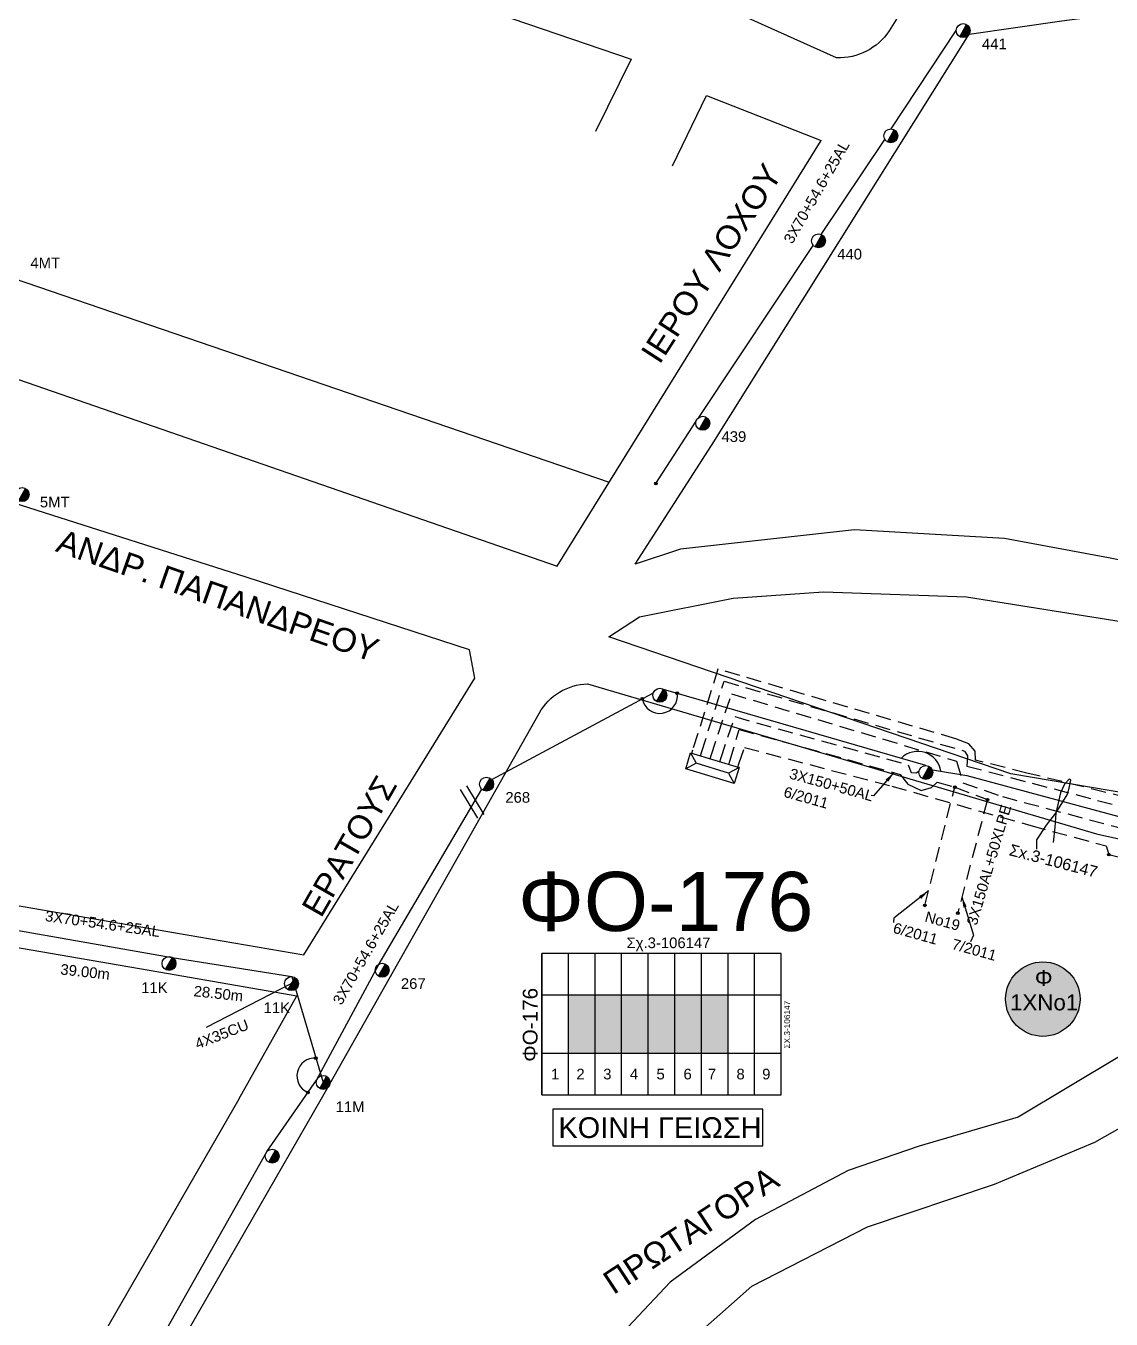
# Model space of a CAD drawing. Header units: millimetres. Extents: x 911 to 5440, y 753 to 2084.
# Drawn here: x 2326.9 to 2510.5, y 1345.3 to 1564 of the extents above; entities that cross this region are included whole.
import ezdxf
from ezdxf.enums import TextEntityAlignment as Align

# ---------------------------------------------------------------- set-up
doc = ezdxf.new("R2010")
doc.units = ezdxf.units.MM
doc.linetypes.add('DASHED', pattern=[19.05, 12.7, -6.35])
for name, color, linetype in [('Άγνωστα', 7, 'Continuous'), ('Ασφαλειοκιβώτια Χ.Τ 9 αναχωρήσεων', 7, 'Continuous'), ('Γέφυρες Εναέριου Δικτύου', 7, 'Continuous'), ('Γυμνά εναέρια ΧΤ (3Φ)   4x35CU', 7, 'Continuous'), ('Επιγραφές - Σχήματα', 7, 'Continuous'), ('Καλώδια ΧΤ   3x150+50AL', 7, 'DASHED'), ('Καλώδια ΧΤ   3x150AL+50XLPE', 7, 'DASHED'), ('Στύλος Ξύλινος', 7, 'Continuous'), ('Στύλος Ξύλινος @ 1', 7, 'Continuous'), ('Στύλος ΦΜ', 7, 'Continuous'), ('Στύλος ΦΜ @ 1', 7, 'Continuous'), ('Συνδέσεις', 7, 'Continuous'), ('Συνεστραμμένα ΧΤ   3x70+54.6+25 AL', 7, 'SYN_LINE'), ('Τομή', 7, 'Continuous'), ('Υποσταθμός πόλεως', 7, 'Continuous'), ('Υπόβαθρο ΔΕΗ', 7, 'Continuous'), ('Χώρος', 7, 'Continuous')]:
    doc.layers.add(name, color=color, linetype=linetype)
doc.styles.get("Standard").update_dxf_attribs({"font": 'arial.ttf'})
doc.linetypes.add('REMA', pattern='A,0.1,[130,ltypeshp.shx,S=0.1,R=0,X=0,Y=0.1],0.15,0.1,[130,ltypeshp.shx,S=0.05,R=0,X=0,Y=0.05],0.15', length=0.5)
doc.linetypes.add('SYN_LINE', pattern='A,0.5,-0.0001,["/\\/\\/\\/",Standard,S=0.1,R=0,X=0,Y=-0.05],-0.25', length=0.7501)
doc.dimstyles.new('ISO-25', dxfattribs={"dimtxt": 2.5, "dimasz": 1.8, "dimexe": 1.25, "dimexo": 0.625, "dimtad": 1, "dimtxsty": 'Standard', "dimcen": 1.8, "dimadec": 0, "dimazin": 0, "dimtfac": 1, "dimtmove": 0, "dimatfit": 3, "dimfxl": 1.25, "dimarcsym": 0})

# ---------------------------------------------------------------- blocks, each defined once
blk = doc.blocks.new('ΥΠΑΡΧΩΝ ΤΣΙΜΕΝΤΕΝΙΟΣ ΣΤΥΛΟΣ')
at = {"layer": 'Στύλος ΦΜ'}
blk.add_hatch(color=7, dxfattribs=at).paths.add_polyline_path([(-1.29, -2.28, 0.574793), (2.62, 0, 0.268822), (1.3, 2.27)])
at = {"layer": 'Στύλος ΦΜ', "color": 7}
blk.add_line((-1.29, -2.28), (1.3, 2.27), dxfattribs=at)
blk.add_circle((0, 0), 2.62, dxfattribs=at)
at = {"layer": 'Στύλος ΦΜ', "flags": 4}
for tag, p in [('ΑΡΙΘΜΟΣ', (-4.68, 8.05)), ('ΤΥΠΟΣ', (-4.91, 3.03))]:
    blk.add_attdef(tag, p, '', height=4, dxfattribs=at)
blk = doc.blocks.new('ΥΠΟΣΤΑΘΜΟΣ ΠΟΛΕΩΣ 6 ΑΝΑΧΩΡΗΣΕΩΝ')
at = {"layer": 'Υποσταθμός πόλεως', "linetype": 'Continuous', "ltscale": 40}
for p, q in [((-8.18, -2.82), (-8.18, -4)), ((-5.01, -2.82), (-5.01, -4)), ((-1.74, -2.82), (-1.74, -4)), ((1.65, -2.82), (1.65, -4)), ((5.07, -2.82), (5.07, -4)), ((8.16, -2.82), (8.16, -4))]:
    blk.add_line(p, q, dxfattribs=at)
blk.add_lwpolyline([(-8.57, 2.82), (8.57, 2.82), (8.57, -2.82), (-8.57, -2.82)], close=True, dxfattribs=at)
for points in [[(-5.75, 0), (-8.57, 2.82)], [(5.75, 0), (8.57, 2.82)], [(-8.57, -2.82), (-5.75, 0)], [(-5.75, 0), (5.75, 0)], [(8.57, -2.82), (5.75, 0)]]:
    blk.add_lwpolyline(points, dxfattribs=at)
at = {"layer": 'Υποσταθμός πόλεως', "linetype": 'SYN_LINE', "ltscale": 40, "flags": 1}
for tag, p in [('ΜΕΤΑΣΧΗΜΑΤΙΣΜΟΣ', (9.64, 1.91)), ('ΙΣΧΥΣ', (9.62, -0.89)), ('ΑΡΙΘΜΟΣ', (9.74, -3.61))]:
    blk.add_attdef(tag, p, '', height=1.8, dxfattribs=at)
blk = doc.blocks.new('ΥΠΑΡΧΩΝ ΞΥΛΙΝΟΣ ΣΤΥΛΟΣ')
at = {"layer": 'Στύλος Ξύλινος'}
h = blk.add_hatch(color=7, dxfattribs=at)
h.paths.add_polyline_path([(-2.62, 0, 0.270008), (-1.29, -2.28), (1.3, 2.27, 0.576266)])
h.paths.add_polyline_path([(-1.29, -2.28, 0.574793), (2.62, 0, 0.268822), (1.3, 2.27)])
at = {"layer": 'Στύλος Ξύλινος', "color": 7}
blk.add_line((-1.29, -2.28), (1.3, 2.27), dxfattribs=at)
blk.add_circle((0, 0), 2.62, dxfattribs=at)
at = {"layer": 'Στύλος Ξύλινος', "flags": 4}
for tag, p in [('ΑΡΙΘΜΟΣ', (-4.91, 8.6)), ('ΤΥΠΟΣ', (-4.85, 3.39))]:
    blk.add_attdef(tag, p, '', height=4, dxfattribs=at)
blk = doc.blocks.new('ΑΣΦΑΛΕΙΟΚΙΒΩΤΙΟ ΥΠΟΣΤΑΘΜΟΥ 9 ΑΝΑΧΩΡΗΣΕΩΝ')
at = {"layer": 'Ασφαλειοκιβώτια Χ.Τ 9 αναχωρήσεων', "ltscale": 40}
for p, q in [((-23.8, 40.36), (24.02, 40.36)), ((-9.72, 40.36), (-9.72, -40.64)), ((9.94, 40.36), (9.94, -40.64)), ((-23.8, 31.36), (24.02, 31.36)), ((-23.8, 22.36), (24.02, 22.36)), ((-23.8, 13.36), (24.02, 13.36)), ((-23.8, 4.36), (24.02, 4.36)), ((-23.8, -4.64), (24.02, -4.64)), ((-23.8, -13.64), (24.02, -13.64)), ((-23.8, -22.64), (24.02, -22.64)), ((-23.8, -31.64), (24.02, -31.64))]:
    blk.add_line(p, q, dxfattribs=at)
at = {"layer": 'Ασφαλειοκιβώτια Χ.Τ 9 αναχωρήσεων'}
blk.add_lwpolyline([(-23.8, -40.64), (24.02, -40.64), (24.02, 40.36), (-23.8, 40.36)], close=True, dxfattribs=at)
for s, p in [('1', (-18.61, 37.24)), ('2', (-18.61, 28.67)), ('3', (-18.61, 19.6)), ('4', (-18.61, 10.58)), ('5', (-18.61, 1.57)), ('6', (-18.61, -7.57)), ('7', (-18.61, -15.81)), ('8', (-18.61, -25.5)), ('9', (-18.61, -34.19))]:
    blk.add_text(s, height=3.6, rotation=270, dxfattribs=at).set_placement(p)
at = {"layer": 'Ασφαλειοκιβώτια Χ.Τ 9 αναχωρήσεων', "ltscale": 40}
for tag, height, p in [('ΟΝΟΜΑ', 5, (-0.16, 44.31)), ('ΚΕΙΜΕΝΟ 1', 2, (17.06, 35.59)), ('ΚΕΙΜΕΝΟ 2', 2, (17.06, 26.88)), ('ΚΕΙΜΕΝΟ 3', 2, (17.06, 17.69)), ('ΚΕΙΜΕΝΟ 4', 2, (17.06, 8.71)), ('ΚΕΙΜΕΝΟ 5', 2, (17.06, -0.13)), ('ΚΕΙΜΕΝΟ 6', 2, (17.06, -9.05)), ('ΚΕΙΜΕΝΟ 7', 2, (17.06, -18.13)), ('ΚΕΙΜΕΝΟ 8', 2, (17.06, -26.85)), ('ΚΕΙΜΕΝΟ 9', 2, (17.06, -35.99)), ('ΣΧ', 2, (-0.1, -42.64))]:
    blk.add_attdef(tag, text='', height=height, dxfattribs=at).set_placement(p, align=Align.MIDDLE_CENTER)
blk = doc.blocks.new('ΤΟΜΗ')
at = {"layer": 'Τομή', "ltscale": 40}
for p, q in [((-5.68, 0), (5.68, 0)), ((5.68, -2.33), (-5.68, -2.33))]:
    blk.add_line(p, q, dxfattribs=at)
blk = doc.blocks.new('_ΣΥΝΔΕΣΗ')
at = {"layer": 'Συνδέσεις', "linetype": 'SYN_LINE', "ltscale": 40}
blk.add_hatch(color=256, dxfattribs=at).paths.add_polyline_path([(0.5, -0.01, 1), (-0.5, -0.01, 1)])
at = {"layer": 'Συνδέσεις'}
blk.add_circle((0, -0.01), 0.5, dxfattribs=at)
blk = doc.blocks.new('ΧΩΡΟΣ')
at = {"layer": 'Χώρος', "ltscale": 40, "true_color": 0xff4747}
blk.add_hatch(color=13, dxfattribs=at).paths.add_polyline_path([(12.17, -0.19, 1), (-13.03, -0.19, 1)])
at = {"layer": 'Χώρος', "ltscale": 40}
blk.add_circle((-0.43, -0.19), 12.6, dxfattribs=at)
at = {"layer": 'Χώρος', "ltscale": 30, "insert": (-3.14, 9.64), "char_height": 5.4, "width": 408.8913, "attachment_point": 1}
blk.add_mtext('Φ', dxfattribs=at)
at = {"layer": 'Χώρος', "ltscale": 40}
blk.add_attdef('ΑΡΙΘΜΟΣ_001', (-5.24, -3.99), '', height=5.4, dxfattribs=at)

msp = doc.modelspace()

# ---------------------------------------------------------------- hatches: boundary and pattern name
at = {"layer": 'Ασφαλειοκιβώτια Χ.Τ 9 αναχωρήσεων'}
for color, points in [(85, [(2423.16, 1400.14), (2418.66, 1400.14), (2418.66, 1390.32), (2423.16, 1390.32)]), (30, [(2427.66, 1400.14), (2423.16, 1400.14), (2423.16, 1390.32), (2427.66, 1390.32)]), (27, [(2432.16, 1400.14), (2427.66, 1400.14), (2427.66, 1390.32), (2432.16, 1390.32)]), (1, [(2436.66, 1400.14), (2432.16, 1400.14), (2432.16, 1390.32), (2436.66, 1390.32)]), (173, [(2441.16, 1400.14), (2436.66, 1400.14), (2436.66, 1390.32), (2441.16, 1390.32)]), (133, [(2445.66, 1400.14), (2441.16, 1400.14), (2441.16, 1390.32), (2445.66, 1390.32)])]:
    msp.add_hatch(color=color, dxfattribs=at).paths.add_polyline_path(points)

# ---------------------------------------------------------------- linework, layer by layer
at = {"layer": 'Άγνωστα', "color": 85, "linetype": 'DASHED', "ltscale": 0.2}
msp.add_lwpolyline([(2444.42, 1440.15), (2446.8, 1447.21), (2476.14, 1439.04), (2476.66, 1437.77), (2477.49, 1437.7), (2477.98, 1438.03)], dxfattribs=at)
at = {"layer": 'Άγνωστα'}
msp.add_arc((2477.77, 1437.39), 3.94, 8.3896, 134.5318, dxfattribs=at)
at = {"layer": 'Γέφυρες Εναέριου Δικτύου'}
msp.add_arc((2434.11, 1450.75), 2.99, 189.738, 8.0168, dxfattribs=at)
at = {"layer": 'Γυμνά εναέρια ΧΤ (3Φ)   4x35CU', "color": 27, "linetype": 'SYN_LINE', "ltscale": 20}
msp.add_line((2371.79, 1402.06), (2357.38, 1394.65), dxfattribs=at)
at = {"layer": 'Επιγραφές - Σχήματα'}
msp.add_lwpolyline([(2497.91, 1424.82), (2497.91, 1426.38), (2499.54, 1428.87), (2501.15, 1430.89), (2503.02, 1433.98), (2503.39, 1435.1), (2503.66, 1436.44), (2503.44, 1436.72), (2502.58, 1435.8), (2501.92, 1434.35), (2501.15, 1430.89), (2500.93, 1428.53), (2500.68, 1425.9)], dxfattribs=at)
at = {"layer": 'Επιγραφές - Σχήματα', "color": 190}
msp.add_lwpolyline([(2416.02, 1374.63), (2451.53, 1374.63), (2451.53, 1380.81), (2416.02, 1380.81)], close=True, dxfattribs=at)
at = {"layer": 'Επιγραφές - Σχήματα', "color": 0, "ltscale": 0.2}
msp.add_arc((2375.75, 1386.45), 3.03, 86.6139, 247.4108, dxfattribs=at)
at = {"layer": 'Καλώδια ΧΤ   3x150+50AL', "color": 173, "ltscale": 0.2}
msp.add_lwpolyline([(2527.26, 1428.15), (2526.83, 1429.22), (2525.49, 1430.46), (2524.37, 1430.78), (2496.24, 1437.67), (2487.52, 1439.84), (2487.48, 1441.37), (2486.38, 1442.63), (2484.2, 1443.48), (2443.96, 1455.24), (2439.69, 1441.6)], dxfattribs=at)
at = {"layer": 'Καλώδια ΧΤ   3x150+50AL', "color": 1, "ltscale": 0.2}
msp.add_lwpolyline([(2441.17, 1441.15), (2444.98, 1453.2), (2485.69, 1441.38), (2486.15, 1440.58), (2486.08, 1438.84), (2516.26, 1430.94), (2524.88, 1429.2), (2526.97, 1430.14), (2529.03, 1430.53), (2532.24, 1429.65), (2535.39, 1428.59), (2536.05, 1427.62), (2537.15, 1425.91), (2539.59, 1425.6)], dxfattribs=at)
at = {"layer": 'Καλώδια ΧΤ   3x150+50AL', "color": 30, "ltscale": 0.2}
msp.add_lwpolyline([(2445.99, 1439.68), (2447.55, 1445.06), (2474.8, 1437.45), (2476.09, 1435.81), (2478.36, 1434.73), (2480.08, 1435.24), (2481.04, 1436.15), (2484.02, 1435.27), (2489.55, 1433.17)], dxfattribs=at)
at = {"layer": 'Καλώδια ΧΤ   3x150AL+50XLPE', "color": 133, "ltscale": 0.2}
msp.add_lwpolyline([(2442.8, 1440.65), (2446.26, 1451.06), (2484.34, 1439.69), (2485.39, 1436.03), (2492.08, 1433.68), (2512.46, 1428.29), (2512.85, 1426.9), (2512.77, 1425.01), (2531.66, 1420.59), (2532.61, 1423.16), (2555.32, 1418.82), (2556.05, 1422.68), (2560.84, 1421.41)], dxfattribs=at)
at = {"layer": 'Καλώδια ΧΤ   3x150AL+50XLPE', "color": 27, "ltscale": 0.2}
msp.add_lwpolyline([(2447.5, 1439.22), (2448.44, 1441.99), (2473.36, 1435.45), (2496.87, 1428.8), (2509.64, 1425.37), (2510.09, 1423.88), (2532.6, 1418.38), (2533.23, 1420.5), (2564.71, 1414.52), (2565.93, 1416.2), (2568.67, 1415.77), (2569.71, 1414.64), (2571.09, 1415.04), (2571.45, 1415.7)], dxfattribs=at)
at = {"layer": 'Καλώδια ΧΤ   3x150AL+50XLPE', "color": 30, "ltscale": 0.2}
for points in [[(2478.96, 1415.3), (2484.02, 1435.27)], [(2489.55, 1433.17), (2484.53, 1413.99)]]:
    msp.add_lwpolyline(points, dxfattribs=at)
at = {"layer": 'Συνεστραμμένα ΧΤ   3x70+54.6+25 AL', "color": 27, "ltscale": 20}
msp.add_line((2371.84, 1403.24), (2377.16, 1385.36), dxfattribs=at)
for points in [[(2473.24, 1546.6), (2484.28, 1563.25)], [(2461.4, 1528.76), (2472.19, 1544.83)], [(2440.71, 1497.79), (2460.06, 1526.9)], [(2433.47, 1486.63), (2440.25, 1497.15)], [(2386.66, 1405.4), (2403.99, 1434.96)]]:
    msp.add_lwpolyline(points, dxfattribs=at)
at = {"layer": 'Συνεστραμμένα ΧΤ   3x70+54.6+25 AL', "color": 85, "ltscale": 20}
for points in [[(2405.7, 1436.56), (2433.04, 1451.25)], [(2434.68, 1451.86), (2479.08, 1439.02)], [(2480.23, 1438.2), (2486.04, 1437.24), (2528.9, 1425.7)]]:
    msp.add_lwpolyline(points, dxfattribs=at)
at = {"layer": 'Συνεστραμμένα ΧΤ   3x70+54.6+25 AL', "color": 27, "linetype": 'SYN_LINE', "ltscale": 20}
msp.add_lwpolyline([(2290.77, 1411.88), (2322.75, 1411.54), (2351.64, 1406.49), (2371.84, 1403.24), (2371.84, 1403.24)], dxfattribs=at)
at = {"layer": 'Συνεστραμμένα ΧΤ   3x70+54.6+25 AL', "color": 27, "ltscale": 15}
msp.add_lwpolyline([(2350.73, 1343.7), (2367.7, 1373.72), (2376.04, 1385.74), (2386.66, 1405.4)], dxfattribs=at)
at = {"layer": 'Υπόβαθρο ΔΕΗ', "ltscale": 0.2}
msp.add_line((2373.89, 1406.92), (2402.82, 1453.69), dxfattribs=at)
for points in [[(2601.74, 1707.29), (2610.49, 1721.07), (2651.26, 1697.17), (2642.19, 1685.83), (2588.41, 1630.99), (2558.28, 1603.11), (2529.63, 1580.16), (2485.76, 1574.57, 0.307768), (2475.16, 1566.79), (2472.92, 1563.19, -0.263821), (2464.03, 1558.63), (2448.54, 1565.57), (2462.61, 1594.79), (2472.75, 1618.36), (2483.39, 1641.88)], [(2091.56, 1634.56, 0.223235), (2106.93, 1623.35), (2142.97, 1615.36), (2181.22, 1606.87), (2218.3, 1598.63), (2255.37, 1590.34), (2267.58, 1587.6, 0.37589), (2300.03, 1602.22), (2324.3, 1594.33), (2359.05, 1582.44), (2394.03, 1570.46), (2429.27, 1558.4), (2423.26, 1546.19)], [(2302.74, 1204.68), (2284.48, 1222.47), (2311.88, 1270.42), (2326.94, 1296.71), (2344.41, 1326.14), (2376.83, 1382.53), (2413.74, 1447.83, -0.262067), (2421.88, 1452.76), (2508.01, 1427.39), (2551.87, 1417.61), (2603.9, 1409.53), (2664.87, 1400.98), (2664.15, 1396.06), (2661.58, 1382.53), (2649.52, 1327.01), (2605.6, 1322.4), (2559.61, 1286.5), (2532.35, 1263.09), (2490.91, 1222.56), (2480.02, 1201.04), (2455.19, 1216.36)]]:
    msp.add_lwpolyline(points, format="xyb", dxfattribs=at)
for points in [[(2580.06, 1464.98), (2552.14, 1465.71), (2510.03, 1474.06), (2492.44, 1477.33), (2467.05, 1478.78), (2437.6, 1475.51), (2429.95, 1472.97), (2442.87, 1493.09), (2486.45, 1562.6), (2502.14, 1564.89), (2537.96, 1569.62), (2546.28, 1576.22), (2586.96, 1613.28), (2600.53, 1626.68)], [(2081.13, 1604.74), (2425.53, 1486.84)], [(2116.8, 1334.86), (2125.9, 1382.53), (2158.32, 1563.79), (2298.56, 1513.6), (2416.74, 1472.67), (2461.4, 1544.63)], [(2436.29, 1540.35), (2442.03, 1552.23), (2461.4, 1544.63)], [(2402.82, 1453.69), (2401.9, 1458.48), (2364.14, 1470.82), (2320.75, 1484.58), (2223.53, 1519.59), (2217.66, 1488.04)], [(2766.43, 1337.98), (2773.24, 1342.89), (2792.66, 1309.21), (2779.91, 1277.99), (2773.03, 1280.94), (2724.76, 1299.2), (2660.06, 1324.21), (2672.28, 1382.53), (2677.89, 1408.97), (2618.26, 1417.24), (2551.11, 1427.78), (2493.5, 1437.56), (2425.51, 1460.7), (2430.69, 1464.07), (2446.51, 1467.27), (2461.79, 1468.33), (2485.98, 1467.46), (2517.82, 1462.4), (2556.98, 1453.35), (2579.47, 1454.59)], [(2293.64, 1415.91), (2323.47, 1415.6), (2352.16, 1410.66), (2373.89, 1406.92)], [(2362.89, 1382.53), (2335.4, 1334.9), (2313.05, 1292.64), (2271.04, 1291.47), (2270.08, 1310.25), (2284, 1372.71), (2286.16, 1382.53), (2292.07, 1408.92)], [(2292.07, 1408.92), (2322.84, 1408.6), (2350.97, 1403.76), (2372.71, 1400.02)], [(2362.89, 1382.53), (2372.71, 1400.02)]]:
    msp.add_lwpolyline(points, dxfattribs=at)
at = {"layer": 'Υπόβαθρο ΔΕΗ', "linetype": 'REMA', "ltscale": 5}
for points in [[(2528.78, 1399.84), (2494.75, 1379.5), (2477.99, 1374.6), (2465.96, 1370.48), (2450.33, 1362.16), (2435.85, 1351.56), (2421.66, 1336.44), (2405.81, 1320.71), (2387.65, 1295.36), (2380.34, 1276.05), (2370.86, 1249.08), (2364.51, 1233.68), (2359.09, 1222.97), (2353.65, 1207.31), (2351.46, 1199.38), (2347.73, 1191.14), (2342.16, 1182.05)], [(2350.98, 1176.77), (2355.96, 1186.74), (2361.29, 1199.51), (2363.9, 1210.47), (2368.06, 1223.37), (2377.05, 1237.68), (2381.81, 1250.58), (2384.98, 1262.31), (2389.42, 1277.57), (2395.9, 1289.65), (2404.12, 1301.81), (2417.44, 1318.24), (2435.92, 1338.72), (2449.66, 1350.9), (2469.27, 1360.92), (2490.73, 1368.13), (2507.74, 1375.27), (2523.47, 1384.15)]]:
    msp.add_lwpolyline(points, dxfattribs=at)

# ---------------------------------------------------------------- block references
at = {"layer": 'Ασφαλειοκιβώτια Χ.Τ 9 αναχωρήσεων', "xscale": 0.5, "yscale": 0.5, "zscale": 0.5, "rotation": 90}
msp.add_blockref('ΑΣΦΑΛΕΙΟΚΙΒΩΤΙΟ ΥΠΟΣΤΑΘΜΟΥ 9 ΑΝΑΧΩΡΗΣΕΩΝ', (2434.34, 1395.17), dxfattribs=at).add_auto_attribs({'ΟΝΟΜΑ': 'ΦΟ-176', 'ΣΧ': 'ΣX.3-106147'})
at = {"layer": 'Στύλος Ξύλινος @ 1', "ltscale": 40}
ref = msp.add_blockref('ΥΠΑΡΧΩΝ ΞΥΛΙΝΟΣ ΣΤΥΛΟΣ', (2324.21, 1523.21), dxfattribs=dict(at, xscale=0.4499999999998181, yscale=0.4499999999998181, zscale=0.4499999999998181))
ref.add_attrib('ΤΥΠΟΣ', '4MT', (2327.62, 1523.03), dxfattribs={"layer": 'Στύλος Ξύλινος', "height": 1.8, "flags": 4})
at = {"layer": 'Στύλος ΦΜ @ 1', "ltscale": 40}
ref = msp.add_blockref('ΥΠΑΡΧΩΝ ΤΣΙΜΕΝΤΕΝΙΟΣ ΣΤΥΛΟΣ', (2485.45, 1563.22), dxfattribs=dict(at, xscale=0.4499999999998181, yscale=0.4499999999998181, zscale=0.4499999999998181))
ref.add_attrib('ΤΥΠΟΣ', '441', (2488.62, 1560.07), dxfattribs={"layer": 'Στύλος ΦΜ', "height": 1.8, "flags": 4})
at = {"layer": 'Στύλος ΦΜ @ 1', "ltscale": 40, "xscale": 0.4499999999998181, "yscale": 0.4499999999998181, "zscale": 0.4499999999998181}
for p in [(2473.2, 1545.43), (2434.13, 1450.82), (2479.13, 1437.77), (2368.53, 1372.89)]:
    msp.add_blockref('ΥΠΑΡΧΩΝ ΤΣΙΜΕΝΤΕΝΙΟΣ ΣΤΥΛΟΣ', p, dxfattribs=at)
at = {"layer": 'Στύλος ΦΜ @ 1', "ltscale": 40}
ref = msp.add_blockref('ΥΠΑΡΧΩΝ ΤΣΙΜΕΝΤΕΝΙΟΣ ΣΤΥΛΟΣ', (2460.96, 1527.67), dxfattribs=dict(at, xscale=0.4499999999998181, yscale=0.4499999999998181, zscale=0.4499999999998181))
ref.add_attrib('ΤΥΠΟΣ', '440', (2464.13, 1524.52), dxfattribs={"layer": 'Στύλος ΦΜ', "height": 1.8, "flags": 4})
ref = msp.add_blockref('ΥΠΑΡΧΩΝ ΤΣΙΜΕΝΤΕΝΙΟΣ ΣΤΥΛΟΣ', (2441.38, 1496.82), dxfattribs=dict(at, xscale=0.4499999999998181, yscale=0.4499999999998181, zscale=0.4499999999998181))
ref.add_attrib('ΤΥΠΟΣ', '439', (2444.55, 1493.67), dxfattribs={"layer": 'Στύλος ΦΜ', "height": 1.8, "flags": 4})
ref = msp.add_blockref('ΥΠΑΡΧΩΝ ΤΣΙΜΕΝΤΕΝΙΟΣ ΣΤΥΛΟΣ', (2326.24, 1484.76), dxfattribs=dict(at, xscale=0.4499999999998181, yscale=0.4499999999998181, zscale=0.4499999999998181))
ref.add_attrib('ΤΥΠΟΣ', '5MT', (2329.23, 1482.6), dxfattribs={"layer": 'Στύλος ΦΜ', "height": 1.8, "flags": 4})
ref = msp.add_blockref('ΥΠΑΡΧΩΝ ΤΣΙΜΕΝΤΕΝΙΟΣ ΣΤΥΛΟΣ', (2404.81, 1435.8), dxfattribs=dict(at, xscale=0.4499999999998181, yscale=0.4499999999998181, zscale=0.4499999999998181))
ref.add_attrib('ΤΥΠΟΣ', '268', (2407.98, 1432.65), dxfattribs={"layer": 'Στύλος ΦΜ', "height": 1.8, "flags": 4})
ref = msp.add_blockref('ΥΠΑΡΧΩΝ ΤΣΙΜΕΝΤΕΝΙΟΣ ΣΤΥΛΟΣ', (2351.08, 1405.46), dxfattribs=dict(at, xscale=0.4499999999998181, yscale=0.4499999999998181, zscale=0.4499999999998181))
ref.add_attrib('ΤΥΠΟΣ', '11K', (2346.36, 1400.47), dxfattribs={"layer": 'Στύλος ΦΜ', "height": 1.8, "flags": 4})
ref = msp.add_blockref('ΥΠΑΡΧΩΝ ΤΣΙΜΕΝΤΕΝΙΟΣ ΣΤΥΛΟΣ', (2387.13, 1404.32), dxfattribs=dict(at, xscale=0.4499999999998181, yscale=0.4499999999998181, zscale=0.4499999999998181))
ref.add_attrib('ΤΥΠΟΣ', '267', (2390.31, 1401.17), dxfattribs={"layer": 'Στύλος ΦΜ', "height": 1.8, "flags": 4})
ref = msp.add_blockref('ΥΠΑΡΧΩΝ ΤΣΙΜΕΝΤΕΝΙΟΣ ΣΤΥΛΟΣ', (2371.79, 1402.06), dxfattribs=dict(at, xscale=0.4499999999998181, yscale=0.4499999999998181, zscale=0.4499999999998181))
ref.add_attrib('ΤΥΠΟΣ', '11K', (2367.07, 1397.08), dxfattribs={"layer": 'Στύλος ΦΜ', "height": 1.8, "flags": 4})
ref = msp.add_blockref('ΥΠΑΡΧΩΝ ΤΣΙΜΕΝΤΕΝΙΟΣ ΣΤΥΛΟΣ', (2377.16, 1385.36), dxfattribs=dict(at, xscale=0.4499999999998181, yscale=0.4499999999998181, zscale=0.4499999999998181))
ref.add_attrib('ΤΥΠΟΣ', '11M', (2379.28, 1380.33), dxfattribs={"layer": 'Στύλος ΦΜ', "height": 1.8, "flags": 4})
at = {"layer": 'Συνδέσεις', "xscale": 0.4499999999998181, "yscale": 0.4499999999998181, "zscale": 0.4499999999998181}
for p in [(2433.47, 1486.63), (2431.16, 1450.24), (2437.08, 1451.17), (2484.02, 1435.27), (2489.55, 1433.17), (2510.09, 1423.88), (2478.96, 1415.3), (2484.53, 1413.99), (2375.93, 1389.47), (2374.59, 1383.65)]:
    msp.add_blockref('_ΣΥΝΔΕΣΗ', p, dxfattribs=at)
at = {"layer": 'Τομή', "xscale": 0.4999999999999676, "yscale": 0.4999999999999676, "zscale": 0.4999999999999676, "rotation": 301.3852443642307}
msp.add_blockref('ΤΟΜΗ', (2402.87, 1433.06), dxfattribs=at)
msp.add_blockref('ΤΟΜΗ', (2402.87, 1433.06), dxfattribs=at)
at = {"layer": 'Υποσταθμός πόλεως', "xscale": 0.4999999999996897, "yscale": 0.4999999999996897, "zscale": 0.4999999999996897, "rotation": 163.0462735513721}
msp.add_blockref('ΥΠΟΣΤΑΘΜΟΣ ΠΟΛΕΩΣ 6 ΑΝΑΧΩΡΗΣΕΩΝ', (2443.01, 1438.49), dxfattribs=at)
at = {"layer": 'Χώρος'}
ref = msp.add_blockref('ΧΩΡΟΣ', (2499.14, 1399.54), dxfattribs=dict(at, xscale=0.5, yscale=0.5, zscale=0.5))
ref.add_attrib('ΑΡΙΘΜΟΣ_001', '1ΧΝο1', (2493.38, 1397.54), dxfattribs={"ltscale": 40, "height": 2.7})

# ---------------------------------------------------------------- texts
at = {"layer": 'Επιγραφές - Σχήματα', "char_height": 4, "attachment_point": 1}
for s, insert, width, rotation in [('ΙΕΡΟY ΛΟΧΟΥ ', (2430.71, 1508.8), 42.6066, 57.0651), ('ΑΝΔΡ. ΠΑΠΑΝΔΡΕΟΥ ', (2333.03, 1479), 58.4696, 340.723), ('ΕΡΑΤΟΥΣ ', (2373.34, 1415), 11.1692, 60.1975), ('ΠΡΩΤΑΓΟΡΑ ', (2424.09, 1352.71), 11.1692, 33.2747)]:
    msp.add_mtext(s, dxfattribs=dict(at, insert=insert, width=width, rotation=rotation))
at = {"layer": 'Επιγραφές - Σχήματα', "color": 7, "char_height": 1.8}
for s, insert, width, attachment_point, rotation in [('6/2011', (2455.41, 1435.43), 168.3718, 1, 344.3775), ('{\\H1.083x;\\C256;Σx.3-106147}', (2500.72, 1422.81), 27.8484, 5, 345.3978), ('No19', (2479.3, 1414.32), 168.3718, 1, 344.3775), ('6/2011', (2473.92, 1412.43), 168.3718, 1, 344.3775), ('7/2011', (2483.87, 1409.69), 168.3718, 1, 344.3775)]:
    msp.add_mtext(s, dxfattribs=dict(at, insert=insert, width=width, attachment_point=attachment_point, rotation=rotation))
at = {"layer": 'Επιγραφές - Σχήματα', "insert": (2410.13, 1420.96), "char_height": 10, "width": 11.1692, "attachment_point": 1}
msp.add_mtext('ΦΟ-176', dxfattribs=at)
at = {"layer": 'Επιγραφές - Σχήματα', "color": 7, "insert": (2428.49, 1409.86), "char_height": 1.8, "width": 168.3718, "attachment_point": 1}
msp.add_mtext('Σχ.3-106147', dxfattribs=at)
at = {"layer": 'Επιγραφές - Σχήματα', "color": 0, "linetype": 'SYN_LINE', "ltscale": 0.2, "char_height": 1.8, "attachment_point": 1}
for s, width, insert, rotation in [('39.00m', 7.5156, (2332.82, 1405.41), 353.8063), ('28.50m', 7.5156, (2355.37, 1401.73), 353.8063), ('4X35CU', 15.5322, (2355.25, 1392.62), 21.3328)]:
    msp.add_mtext_dynamic_manual_height_columns(s, width=width, gutter_width=12.5, heights=[0], dxfattribs=dict(at, insert=insert, rotation=rotation))
at = {"layer": 'Επιγραφές - Σχήματα', "color": 190, "insert": (2416.97, 1379.46), "char_height": 3.5, "width": 35.1311, "attachment_point": 1}
msp.add_mtext('KOINH ΓΕΙΩΣΗ', dxfattribs=at)
at = {"layer": 'Καλώδια ΧΤ   3x150+50AL', "color": 7, "insert": (2456.38, 1438.52), "char_height": 1.8, "width": 168.3718, "attachment_point": 1, "rotation": 344.3775}
msp.add_mtext('3X150+50AL', dxfattribs=at)
at = {"layer": 'Καλώδια ΧΤ   3x150AL+50XLPE', "color": 7, "insert": (2489.82, 1422.13), "char_height": 1.8, "width": 27.8484, "attachment_point": 5, "rotation": 73.713}
msp.add_mtext('3X150AL+50XLPE', dxfattribs=at)
at = {"layer": 'Συνεστραμμένα ΧΤ   3x70+54.6+25 AL', "color": 7, "char_height": 1.8, "width": 168.3718, "attachment_point": 1}
for insert, rotation in [((2454.97, 1527.91), 60.0114), ((2378.69, 1399.19), 60.0114), ((2330.28, 1414.44), 351.9879)]:
    msp.add_mtext('3X70+54.6+25AL', dxfattribs=dict(at, insert=insert, rotation=rotation))

# ---------------------------------------------------------------- leaders
at = {"layer": 'Επιγραφές - Σχήματα'}
for points in [[(2473.74, 1437.74), (2470.27, 1433.82), (2469.88, 1433.88)], [(2479.57, 1417.73), (2473.7, 1413.15), (2473.67, 1412.4)], [(2485.24, 1416.72), (2487.2, 1410.23), (2486.68, 1409.1)]]:
    msp.add_leader(points, dimstyle='ISO-25', override={"dimgap": 0.625, "dimtad": 0}, dxfattribs=at)

doc.saveas('drawing.dxf')
